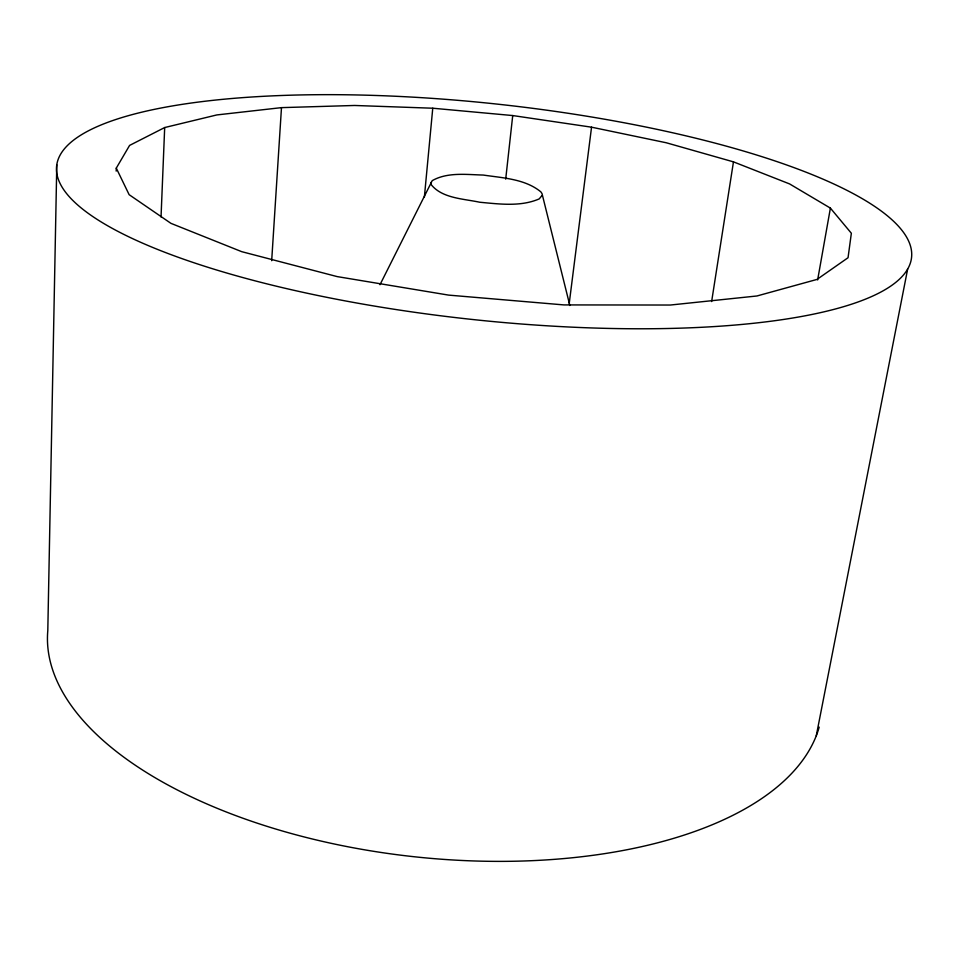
<?xml version="1.0" encoding="UTF-8"?>
<svg xmlns="http://www.w3.org/2000/svg" width="956" height="956" viewBox="0 0 956 956"><rect width="100%" height="100%" fill="white"/><g stroke="black" fill="none" stroke-linecap="round" stroke-linejoin="round"><path stroke-width="1.43" d="M56.786 164.791L47.8 630.613A389.331 187.519 6.1 0 0 400.684 855.166A389.331 187.519 6.1 0 0 819.196 727.134M116.19 171.112L116.285 168.125L129.586 145.42L164.683 127.542L216.833 114.935L281.482 107.634L354.64 105.471L432.757 108.219L512.727 115.557L591.549 127.184L666.224 142.755L733.467 161.863L789.584 183.922L830.394 208.109L851.354 233.252L848.044 257.726L816.986 279.427L756.949 295.978L670.335 305.036L563.932 304.916L448.591 295.105L337.157 276.595L241.713 251.667L170.957 223.357L129.132 194.677L116.285 168.125M161.038 216.988L164.683 127.542M271.683 260.689L281.482 107.634M424.356 197.306L432.757 108.219M505.7 179.142L512.727 115.557M569.25 303.243L591.549 127.184M711.634 301.558L733.467 161.863M817.643 279.917L830.394 208.109M816.269 735.785L907.65 269.078A429.901 108.387 6.1 0 0 323.319 94.668A429.901 108.387 6.1 0 0 221.326 271.408A429.901 108.387 6.1 0 0 907.65 269.078M379.986 284.721L432.22 180.648C447.468 171.984 466.373 174.613 483.27 175.056C502.784 177.947 525.155 178.892 540.893 191.905L542.016 193.59L569.848 305.502M541.944 195.598L539.208 198.896C520.733 206.938 499.343 204.046 479.769 202.242C463.361 198.705 441.553 198.406 430.786 184.102L431.311 182.142"/></g></svg>
